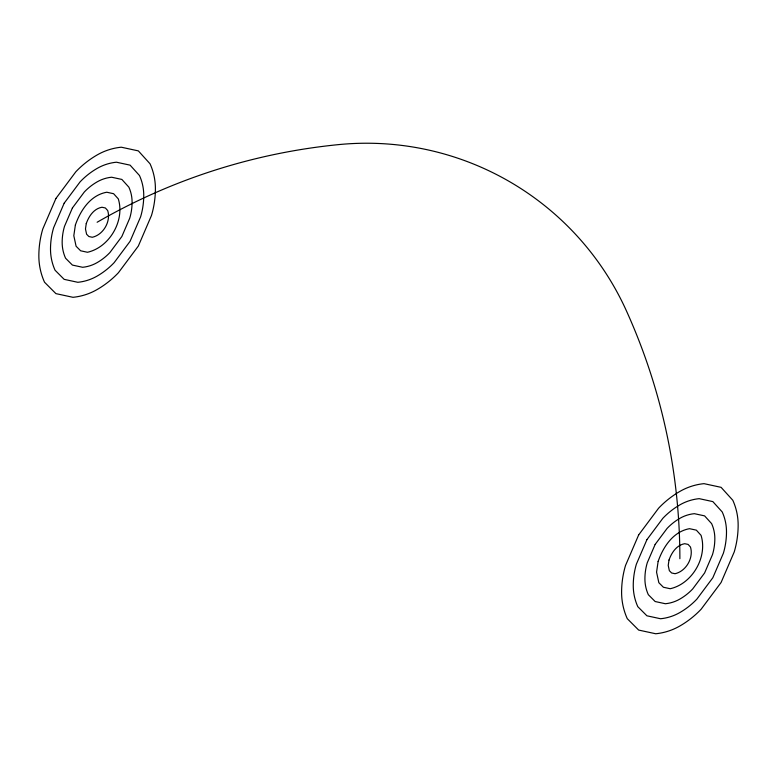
<?xml version="1.0" encoding="UTF-8"?>
<svg xmlns="http://www.w3.org/2000/svg" width="777" height="777" viewBox="0 0 777 777"><rect width="100%" height="100%" fill="white"/><g stroke="black" fill="none" stroke-linecap="round" stroke-linejoin="round"><path stroke-width="1.17" d="M97.125 222.251A601.32 601.32 0 0 1 338.51 144.619A285.149 285.149 0 0 1 626.417 310.839A601.32 601.32 0 0 1 679.875 558.702M75.379 224.98L73.815 235.713L76.088 246.241L80.643 250.796L87.471 252.272C109.586 247.3 125.048 220.513 118.298 198.883L113.607 193.706L106.779 192.23C90.482 195.105 80.468 210.392 75.379 224.98M86.247 223.611L85.47 228.982L86.606 234.246L88.879 236.529L92.298 237.267C103.351 234.78 111.092 221.387 107.712 210.567L105.371 207.974L101.952 207.245C93.803 208.683 88.792 216.327 86.247 223.611M658.129 561.431L656.565 572.163L658.838 582.692L663.393 587.247L670.221 588.723C692.336 583.75 707.798 556.963 701.048 535.334L696.357 530.157L689.529 528.681C673.232 531.555 663.218 546.843 658.129 561.431M668.997 560.062L668.22 565.433L669.356 570.697L671.629 572.979L675.048 573.717C686.101 571.231 693.842 557.837 690.462 547.018L688.121 544.424L684.702 543.696C676.553 545.133 671.542 552.777 668.997 560.062M55.915 198.465L42.754 229.069A94.172 94.172 0 0 0 38.85 255.895A63.85 63.85 0 0 0 44.522 282.216L55.915 293.628L72.989 297.309A60.13 60.13 0 0 0 97.125 289.539A94.172 94.172 0 0 0 118.405 272.746L138.335 246.047L151.496 215.433A94.172 94.172 0 0 0 155.4 188.607A60.13 60.13 0 0 0 150.058 163.821L138.335 150.884L121.261 147.203A60.13 60.13 0 0 0 97.125 154.963A94.172 94.172 0 0 0 75.845 171.756L55.915 198.465M64.161 203.215L53.623 227.71A75.34 75.34 0 0 0 50.505 249.164A51.078 51.078 0 0 0 55.05 270.221L64.161 279.351L77.817 282.294A48.106 48.106 0 0 0 97.125 276.088A75.34 75.34 0 0 0 114.151 262.645L130.089 241.288L140.627 216.793A75.34 75.34 0 0 0 143.745 195.338A48.106 48.106 0 0 0 139.471 175.505L130.089 165.151L116.433 162.208A48.106 48.106 0 0 0 97.125 168.415A75.34 75.34 0 0 0 80.099 181.857L64.161 203.215M72.397 207.974L64.501 226.34A56.507 56.507 0 0 0 62.16 242.443A38.306 38.306 0 0 0 65.569 258.226L72.397 265.074L82.644 267.288A36.082 36.082 0 0 0 97.125 262.626A56.507 56.507 0 0 0 109.897 252.554L121.853 236.529L129.749 218.162A56.507 56.507 0 0 0 132.09 202.069A36.082 36.082 0 0 0 128.885 187.189L121.853 179.429L111.606 177.224A36.082 36.082 0 0 0 97.125 181.876A56.507 56.507 0 0 0 84.353 191.948L72.397 207.974M638.665 534.916L625.504 565.52A94.172 94.172 0 0 0 621.6 592.346A63.85 63.85 0 0 0 627.272 618.667L638.665 630.079L655.739 633.76A60.13 60.13 0 0 0 679.875 625.99A94.172 94.172 0 0 0 701.155 609.197L721.085 582.497L734.246 551.884A94.172 94.172 0 0 0 738.15 525.058A60.13 60.13 0 0 0 732.808 500.271L721.085 487.334L704.011 483.653A60.13 60.13 0 0 0 679.875 491.414A94.172 94.172 0 0 0 658.595 508.207L638.665 534.916M646.911 539.665L636.373 564.16A75.34 75.34 0 0 0 633.255 585.615A51.078 51.078 0 0 0 637.8 606.672L646.911 615.802L660.567 618.745A48.106 48.106 0 0 0 679.875 612.538A75.34 75.34 0 0 0 696.901 599.096L712.839 577.738L723.377 553.243A75.34 75.34 0 0 0 726.495 531.789A48.106 48.106 0 0 0 722.221 511.956L712.839 501.602L699.183 498.659A48.106 48.106 0 0 0 679.875 504.865A75.34 75.34 0 0 0 662.849 518.308L646.911 539.665M655.147 544.424L647.251 562.791A56.507 56.507 0 0 0 644.91 578.894A38.306 38.306 0 0 0 648.319 594.677L655.147 601.524L665.394 603.739A36.082 36.082 0 0 0 679.875 599.077A56.507 56.507 0 0 0 692.647 589.005L704.603 572.979L712.499 554.613A56.507 56.507 0 0 0 714.84 538.519A36.082 36.082 0 0 0 711.635 523.64L704.603 515.879L694.356 513.675A36.082 36.082 0 0 0 679.875 518.327A56.507 56.507 0 0 0 667.103 528.409L655.147 544.424"/></g></svg>
